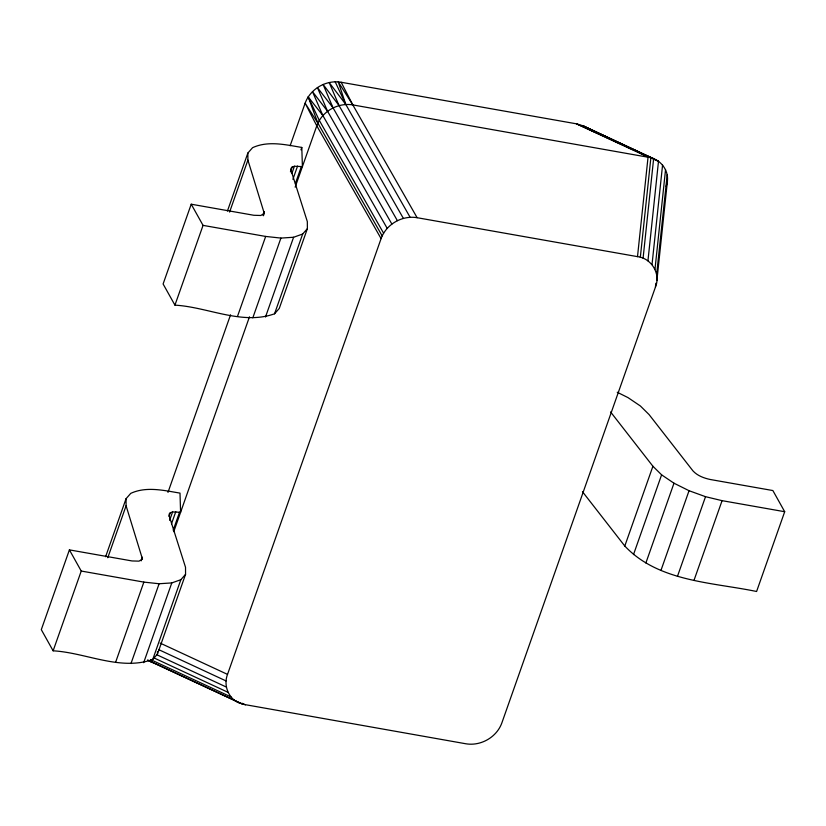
<?xml version="1.0" encoding="UTF-8"?>
<svg xmlns="http://www.w3.org/2000/svg" width="826" height="826" viewBox="0 0 826 826"><rect width="100%" height="100%" fill="white"/><g stroke="black" fill="none" stroke-linecap="round" stroke-linejoin="round"><path stroke-width="1.24" d="M147.555 660.139L242.637 704.196L465.843 743.772C480.815 746.332 496.787 737.205 501.878 722.853L655.441 287.087C660.976 273.881 651.538 258.321 637.507 256.638L648.059 157.074L576.527 123.838L341.169 82.259C326.198 79.637 310.287 88.867 305.135 103.178L290.132 145.748M640.326 257.278L650.878 157.714L582.98 125.8L576.527 123.838L650.878 157.714C661.079 160.316 668.595 170.362 667.439 180.977L656.887 280.541M643.082 258.218L653.634 158.654L582.98 125.8L586.13 127.72M647.945 260.851L658.498 161.287L582.98 125.8M652.024 264.557L662.576 164.994M654.997 269.193L665.549 169.629M656.639 274.438L667.191 174.875M655.441 287.087L655.844 283.256M239.881 703.256C228.513 699.085 223.165 685.466 227.522 674.388L381.085 238.621C386.176 224.269 402.148 215.142 417.12 217.703L637.507 256.638M666.231 186.428L667.439 180.977M126.048 498.718L126.089 505.77L142.454 558.995L139.016 561.143L132.026 560.947L69.405 549.879L41.3 629.649L53.132 650.816C85.811 652.612 120.307 671.146 152.748 659.468L157.456 654.109L185.561 574.338L185.52 567.286L169.165 515.816L169.154 514.061L170.332 512.719L172.603 511.913L180.595 512.296L179.996 493.112C163.847 490.448 146.316 486.163 130.756 493.359L126.048 498.718L105.604 556.734M247.862 153.047L247.903 160.099L264.268 213.335L260.82 215.483L253.84 215.276L191.219 204.208L163.104 283.979L174.936 305.145C207.615 306.952 242.121 325.475 274.552 313.797L279.26 308.439L307.375 228.668L307.334 221.616L290.979 170.156L290.969 168.39L292.146 167.048L294.407 166.243L302.399 166.625L301.8 147.441C285.662 144.787 268.13 140.492 252.57 147.689L247.862 153.047L227.418 211.064M53.132 650.816L81.237 571.045L69.405 549.879M174.936 305.145L203.051 225.374L191.219 204.208M107.783 557.736L126.089 505.77M229.587 212.076L247.903 160.099M141.163 560.864L142.444 557.24M262.978 215.194L264.258 211.57M263.411 215.751L264.268 213.335M167.977 492.389L230.557 314.809M115.754 661.874L143.858 582.103L159.108 583.745L171.787 582.919L180.853 579.697L185.561 574.338M237.558 316.213L265.673 236.442L280.912 238.084L293.591 237.258L302.667 234.026L307.375 228.668M169.051 516.343L170.332 512.719M290.442 171.88L292.146 167.048M169.619 520.37L172.603 511.913M291.857 173.491L294.407 166.243M300.953 149.857L301.8 147.441M171.509 523.787L175.773 511.707M292.9 179.335L297.577 166.036M173.192 530.24L179.583 512.11M295.429 183.372L301.387 166.449M173.78 531.634L249.473 316.812M295.161 187.172L316.781 125.831C321.872 111.479 337.844 102.362 352.816 104.912L650.878 157.714M130.993 663.515L159.108 583.745M252.808 317.855L280.912 238.084M143.672 662.689L171.787 582.919M265.487 317.029L293.591 237.258M152.748 659.468L180.853 579.697M274.552 313.797L302.667 234.026M617.228 392.247L627.987 397.605L640.377 405.979L649.06 414.559L692.962 470.892C697.423 475.755 703.928 478.14 710.246 479.493L772.868 490.551L784.7 511.717L756.595 591.488C711.991 582.258 658.405 581.762 624.797 546.027L652.912 466.256L610.579 411.937M633.49 554.607L661.605 474.836L652.912 466.256M645.88 562.981L673.985 483.21L661.605 474.836M660.934 570.477L689.049 490.706L673.985 483.21M677.423 576.455L705.528 496.684L722.079 500.659L784.7 511.717M693.974 580.42L722.079 500.659M203.051 225.374L265.673 236.442M81.237 571.045L143.858 582.103M150.466 661.719L153.233 662.658M689.049 490.706L705.528 496.684M591.736 130.611L599.934 134.38M605.788 137.075L610.476 139.222M612.82 140.296L623.362 145.149M625.705 146.223L633.903 149.991M639.758 152.676L658.498 161.287M160.172 643.103L227.522 674.388M158.726 649.649L226.076 680.944M156.651 654.667L226.314 687.036M153.646 657.764L227.966 692.291M150.807 659.695L230.939 696.917M241.977 703.225L245.456 704.846M147.926 660.17L242.637 704.196M382.19 235.916L317.876 123.136L308.201 96.921L322.883 115.568L387.188 228.348M582.475 491.707L624.797 546.027M397.368 220.635L333.064 107.855L317.401 87.535L327.55 111.252L391.854 224.042M327.55 111.252L312.465 91.614L322.883 115.568M403.367 218.374L339.063 105.583L323.09 84.438L333.064 107.855M317.876 123.136L305.135 103.178L316.781 125.831L381.085 238.621M417.12 217.703L352.816 104.912L338.257 81.898L345.815 104.499L410.119 217.29M383.615 233.231L319.311 120.441L308.201 96.921M341.169 82.259L352.816 104.912M335.191 81.805L345.815 104.499L329.161 82.517L339.063 105.583M157.436 651.755L157.456 654.109"/></g></svg>
